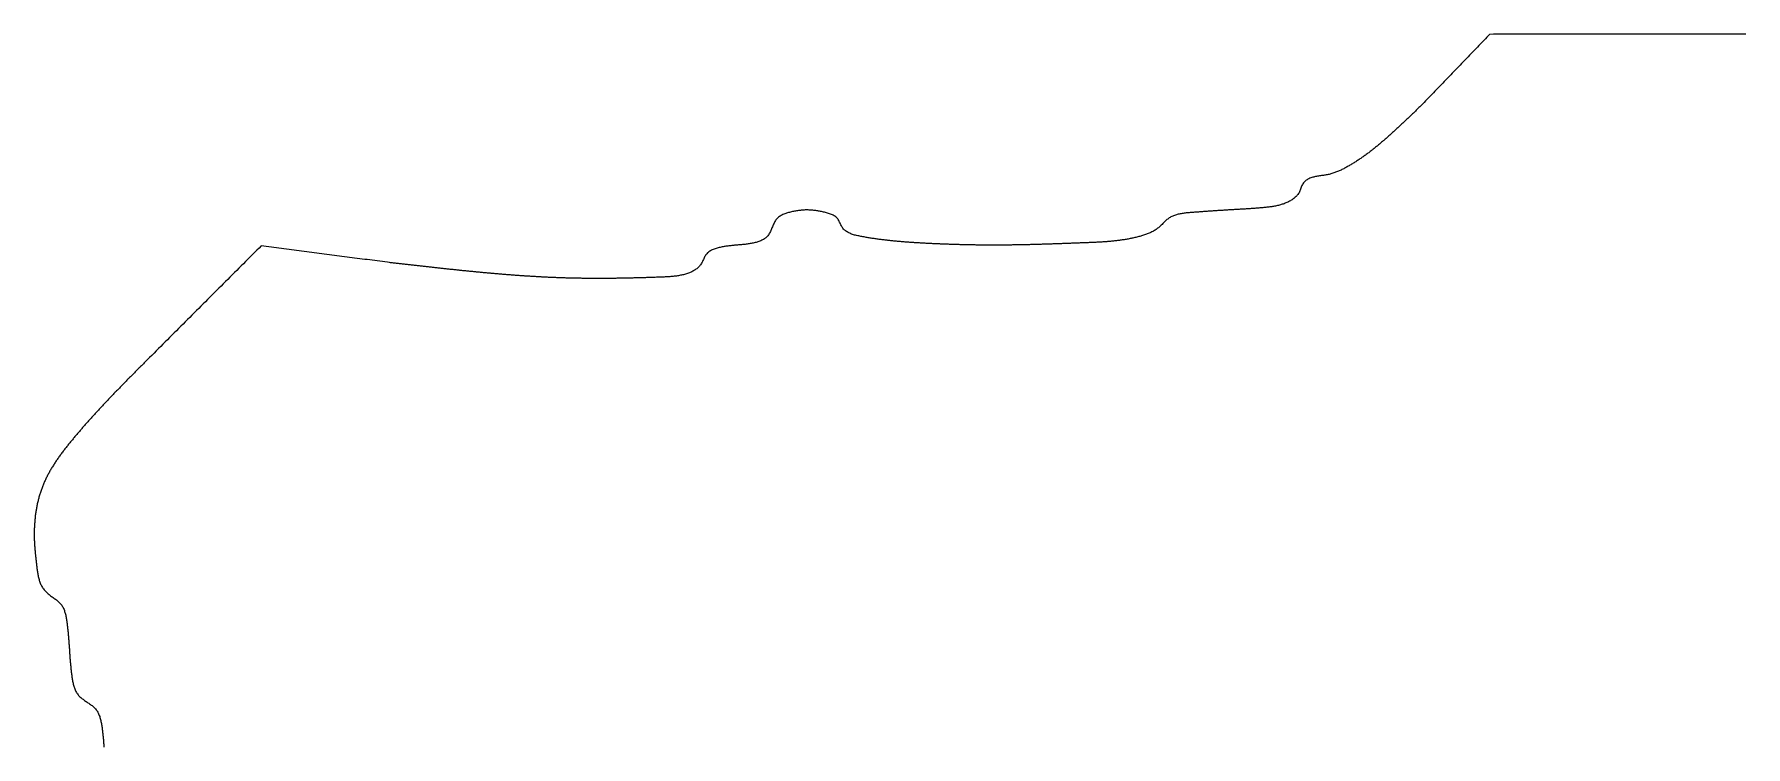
# Model space of a CAD drawing. Extents: x 40 to 225, y 4 to 261.
# Drawn here: x 156.93 to 191.29, y 69.3 to 83.61 of the extents above; entities that cross this region are included whole.
import ezdxf

# ---------------------------------------------------------------- set-up
doc = ezdxf.new("R2010")
doc.units = 0
doc.layers.get('0').update_dxf_attribs({"linetype": 'CONTINUOUS'})

msp = doc.modelspace()

# ---------------------------------------------------------------- linework, layer by layer
at = {"color": 7}
msp.add_polyline3d([(191.294, 83.6083, 0), (191.193, 83.6083, 0), (191.092, 83.6083, 0), (190.99, 83.6083, 0), (190.889, 83.6083, 0), (190.788, 83.6083, 0), (190.686, 83.6083, 0), (190.585, 83.6083, 0), (190.484, 83.6083, 0), (190.382, 83.6083, 0), (190.281, 83.6083, 0), (190.18, 83.6083, 0), (190.079, 83.6083, 0), (189.977, 83.6083, 0), (189.876, 83.6083, 0), (189.775, 83.6083, 0), (189.673, 83.6083, 0), (189.572, 83.6083, 0), (189.471, 83.6083, 0), (189.37, 83.6083, 0), (189.268, 83.6083, 0), (189.167, 83.6083, 0), (189.066, 83.6083, 0), (188.964, 83.6083, 0), (188.863, 83.6083, 0), (188.762, 83.6083, 0), (188.661, 83.6083, 0), (188.559, 83.6083, 0), (188.458, 83.6083, 0), (188.357, 83.6083, 0), (188.255, 83.6083, 0), (188.154, 83.6083, 0), (188.053, 83.6083, 0), (187.952, 83.6083, 0), (187.85, 83.6083, 0), (187.749, 83.6083, 0), (187.648, 83.6083, 0), (187.546, 83.6083, 0), (187.445, 83.6083, 0), (187.344, 83.6083, 0), (187.243, 83.6083, 0), (187.141, 83.6083, 0), (187.04, 83.6083, 0), (186.939, 83.6083, 0), (186.837, 83.6083, 0), (186.736, 83.6083, 0), (186.635, 83.6083, 0), (186.534, 83.6083, 0), (186.432, 83.6083, 0), (186.331, 83.6083, 0), (186.23, 83.6083, 0), (186.145, 83.6021, 0), (186.118, 83.5743, 0), (186.092, 83.5465, 0), (186.065, 83.5187, 0), (186.038, 83.4909, 0), (186.012, 83.4632, 0), (185.985, 83.4354, 0), (185.958, 83.4076, 0), (185.932, 83.3798, 0), (185.905, 83.352, 0), (185.878, 83.3242, 0), (185.851, 83.2964, 0), (185.825, 83.2686, 0), (185.798, 83.2408, 0), (185.771, 83.213, 0), (185.745, 83.1852, 0), (185.718, 83.1575, 0), (185.691, 83.1297, 0), (185.665, 83.1019, 0), (185.638, 83.0741, 0), (185.611, 83.0463, 0), (185.584, 83.0185, 0), (185.558, 82.9907, 0), (185.531, 82.9629, 0), (185.504, 82.9351, 0), (185.478, 82.9073, 0), (185.451, 82.8795, 0), (185.424, 82.8518, 0), (185.398, 82.824, 0), (185.371, 82.7962, 0), (185.344, 82.7684, 0), (185.317, 82.7406, 0), (185.291, 82.7128, 0), (185.264, 82.685, 0), (185.237, 82.6572, 0), (185.211, 82.6294, 0), (185.184, 82.6016, 0), (185.157, 82.5738, 0), (185.131, 82.5461, 0), (185.104, 82.5183, 0), (185.077, 82.4905, 0), (185.05, 82.4627, 0), (185.024, 82.4349, 0), (184.997, 82.4071, 0), (184.97, 82.3793, 0), (184.944, 82.3515, 0), (184.917, 82.3237, 0), (184.89, 82.2959, 0), (184.863, 82.2681, 0), (184.837, 82.2404, 0), (184.81, 82.2126, 0), (184.789, 82.1911, 0), (184.775, 82.1773, 0), (184.761, 82.1635, 0), (184.747, 82.1498, 0), (184.732, 82.136, 0), (184.718, 82.1223, 0), (184.704, 82.1085, 0), (184.69, 82.0948, 0), (184.676, 82.081, 0), (184.662, 82.0673, 0), (184.648, 82.0536, 0), (184.633, 82.0399, 0), (184.619, 82.0261, 0), (184.605, 82.0124, 0), (184.591, 81.9987, 0), (184.577, 81.9851, 0), (184.562, 81.9714, 0), (184.548, 81.9577, 0), (184.534, 81.9441, 0), (184.52, 81.9304, 0), (184.506, 81.9168, 0), (184.491, 81.9032, 0), (184.477, 81.8896, 0), (184.463, 81.876, 0), (184.449, 81.8624, 0), (184.434, 81.8488, 0), (184.42, 81.8353, 0), (184.406, 81.8218, 0), (184.391, 81.8083, 0), (184.377, 81.7948, 0), (184.363, 81.7813, 0), (184.348, 81.7678, 0), (184.334, 81.7544, 0), (184.319, 81.741, 0), (184.305, 81.7276, 0), (184.29, 81.7143, 0), (184.276, 81.7009, 0), (184.261, 81.6876, 0), (184.247, 81.6743, 0), (184.232, 81.661, 0), (184.218, 81.6478, 0), (184.203, 81.6346, 0), (184.189, 81.6214, 0), (184.174, 81.6082, 0), (184.159, 81.5951, 0), (184.145, 81.582, 0), (184.13, 81.5689, 0), (184.115, 81.5558, 0), (184.101, 81.5428, 0), (184.086, 81.5298, 0), (184.071, 81.5169, 0), (184.056, 81.504, 0), (184.041, 81.4911, 0), (184.027, 81.4782, 0), (184.012, 81.4654, 0), (183.997, 81.4526, 0), (183.982, 81.4399, 0), (183.967, 81.4272, 0), (183.952, 81.4145, 0), (183.937, 81.4019, 0), (183.922, 81.3893, 0), (183.907, 81.3767, 0), (183.891, 81.3643, 0), (183.876, 81.3518, 0), (183.861, 81.3394, 0), (183.846, 81.3271, 0), (183.83, 81.3148, 0), (183.815, 81.3025, 0), (183.8, 81.2904, 0), (183.784, 81.2782, 0), (183.769, 81.2661, 0), (183.753, 81.2541, 0), (183.737, 81.2422, 0), (183.722, 81.2303, 0), (183.706, 81.2184, 0), (183.69, 81.2067, 0), (183.674, 81.195, 0), (183.658, 81.1833, 0), (183.643, 81.1718, 0), (183.627, 81.1603, 0), (183.61, 81.1488, 0), (183.594, 81.1375, 0), (183.578, 81.1262, 0), (183.562, 81.115, 0), (183.546, 81.1038, 0), (183.529, 81.0928, 0), (183.513, 81.0818, 0), (183.496, 81.0709, 0), (183.48, 81.0601, 0), (183.463, 81.0493, 0), (183.446, 81.0387, 0), (183.429, 81.0281, 0), (183.412, 81.0177, 0), (183.395, 81.0073, 0), (183.378, 80.997, 0), (183.361, 80.9868, 0), (183.344, 80.9766, 0), (183.327, 80.9666, 0), (183.309, 80.9567, 0), (183.292, 80.9469, 0), (183.275, 80.9373, 0), (183.257, 80.9278, 0), (183.239, 80.9184, 0), (183.221, 80.9092, 0), (183.204, 80.9002, 0), (183.186, 80.8914, 0), (183.168, 80.8828, 0), (183.15, 80.8745, 0), (183.132, 80.8663, 0), (183.113, 80.8584, 0), (183.095, 80.8508, 0), (183.077, 80.8434, 0), (183.058, 80.8364, 0), (183.04, 80.8296, 0), (183.021, 80.8231, 0), (183.003, 80.8169, 0), (182.984, 80.8111, 0), (182.965, 80.8056, 0), (182.946, 80.8005, 0), (182.927, 80.7958, 0), (182.908, 80.7914, 0), (182.889, 80.7874, 0), (182.87, 80.7838, 0), (182.851, 80.7806, 0), (182.832, 80.7777, 0), (182.813, 80.7749, 0), (182.793, 80.7723, 0), (182.774, 80.7698, 0), (182.755, 80.7672, 0), (182.735, 80.7646, 0), (182.716, 80.7617, 0), (182.696, 80.7586, 0), (182.677, 80.7552, 0), (182.657, 80.7513, 0), (182.637, 80.747, 0), (182.618, 80.7421, 0), (182.598, 80.7366, 0), (182.579, 80.7304, 0), (182.559, 80.7234, 0), (182.54, 80.7157, 0), (182.521, 80.7072, 0), (182.503, 80.6979, 0), (182.486, 80.6878, 0), (182.469, 80.6768, 0), (182.453, 80.6649, 0), (182.438, 80.6522, 0), (182.424, 80.6385, 0), (182.412, 80.6238, 0), (182.4, 80.6082, 0), (182.391, 80.5916, 0), (182.382, 80.5743, 0), (182.374, 80.5563, 0), (182.367, 80.5378, 0), (182.36, 80.5191, 0), (182.354, 80.5002, 0), (182.347, 80.4814, 0), (182.339, 80.4629, 0), (182.332, 80.4447, 0), (182.323, 80.4271, 0), (182.313, 80.4102, 0), (182.301, 80.394, 0), (182.289, 80.3784, 0), (182.277, 80.3634, 0), (182.263, 80.3491, 0), (182.248, 80.3354, 0), (182.233, 80.3223, 0), (182.217, 80.3097, 0), (182.201, 80.2978, 0), (182.184, 80.2864, 0), (182.167, 80.2755, 0), (182.15, 80.2652, 0), (182.132, 80.2554, 0), (182.114, 80.2461, 0), (182.096, 80.2374, 0), (182.078, 80.229, 0), (182.06, 80.2212, 0), (182.042, 80.2138, 0), (182.023, 80.2068, 0), (182.005, 80.2002, 0), (181.986, 80.194, 0), (181.967, 80.1882, 0), (181.948, 80.1827, 0), (181.929, 80.1776, 0), (181.91, 80.1728, 0), (181.891, 80.1683, 0), (181.871, 80.1641, 0), (181.852, 80.1601, 0), (181.832, 80.1564, 0), (181.813, 80.153, 0), (181.793, 80.1498, 0), (181.774, 80.1467, 0), (181.754, 80.1439, 0), (181.734, 80.1413, 0), (181.715, 80.1387, 0), (181.695, 80.1364, 0), (181.675, 80.1341, 0), (181.655, 80.132, 0), (181.636, 80.1299, 0), (181.616, 80.1279, 0), (181.596, 80.126, 0), (181.576, 80.1241, 0), (181.557, 80.1223, 0), (181.537, 80.1206, 0), (181.517, 80.1188, 0), (181.497, 80.1172, 0), (181.478, 80.1156, 0), (181.458, 80.114, 0), (181.438, 80.1125, 0), (181.418, 80.111, 0), (181.399, 80.1096, 0), (181.379, 80.1081, 0), (181.359, 80.1068, 0), (181.339, 80.1054, 0), (181.32, 80.1041, 0), (181.3, 80.1028, 0), (181.28, 80.1016, 0), (181.261, 80.1004, 0), (181.241, 80.0992, 0), (181.221, 80.098, 0), (181.202, 80.0968, 0), (181.182, 80.0957, 0), (181.163, 80.0945, 0), (181.143, 80.0934, 0), (181.123, 80.0923, 0), (181.104, 80.0912, 0), (181.084, 80.0901, 0), (181.065, 80.089, 0), (181.045, 80.0879, 0), (181.026, 80.0868, 0), (181.006, 80.0858, 0), (180.987, 80.0847, 0), (180.967, 80.0836, 0), (180.948, 80.0824, 0), (180.928, 80.0813, 0), (180.909, 80.0802, 0), (180.889, 80.0791, 0), (180.87, 80.0779, 0), (180.85, 80.0767, 0), (180.831, 80.0755, 0), (180.812, 80.0743, 0), (180.792, 80.0731, 0), (180.773, 80.0719, 0), (180.754, 80.0707, 0), (180.734, 80.0694, 0), (180.715, 80.0682, 0), (180.695, 80.0669, 0), (180.676, 80.0656, 0), (180.657, 80.0643, 0), (180.637, 80.063, 0), (180.618, 80.0617, 0), (180.598, 80.0604, 0), (180.579, 80.0591, 0), (180.559, 80.0577, 0), (180.54, 80.0564, 0), (180.52, 80.055, 0), (180.501, 80.0536, 0), (180.481, 80.0523, 0), (180.461, 80.0509, 0), (180.442, 80.0495, 0), (180.422, 80.0481, 0), (180.402, 80.0466, 0), (180.382, 80.0452, 0), (180.362, 80.0438, 0), (180.342, 80.0423, 0), (180.322, 80.0409, 0), (180.302, 80.0394, 0), (180.282, 80.0379, 0), (180.262, 80.0365, 0), (180.242, 80.035, 0), (180.222, 80.0335, 0), (180.201, 80.032, 0), (180.181, 80.0305, 0), (180.16, 80.0289, 0), (180.14, 80.0273, 0), (180.119, 80.0256, 0), (180.099, 80.0238, 0), (180.078, 80.0218, 0), (180.058, 80.0197, 0), (180.037, 80.0173, 0), (180.017, 80.0148, 0), (179.997, 80.0119, 0), (179.977, 80.0088, 0), (179.957, 80.0054, 0), (179.937, 80.0017, 0), (179.918, 79.9975, 0), (179.898, 79.993, 0), (179.879, 79.9881, 0), (179.86, 79.9827, 0), (179.841, 79.9769, 0), (179.823, 79.9705, 0), (179.805, 79.9637, 0), (179.787, 79.9562, 0), (179.77, 79.9482, 0), (179.752, 79.9396, 0), (179.736, 79.9304, 0), (179.719, 79.9204, 0), (179.703, 79.9098, 0), (179.688, 79.8985, 0), (179.672, 79.8865, 0), (179.658, 79.874, 0), (179.643, 79.8609, 0), (179.629, 79.8475, 0), (179.615, 79.8337, 0), (179.6, 79.8198, 0), (179.586, 79.8057, 0), (179.572, 79.7917, 0), (179.558, 79.7777, 0), (179.544, 79.7639, 0), (179.529, 79.7503, 0), (179.515, 79.7371, 0), (179.5, 79.7244, 0), (179.484, 79.7121, 0), (179.468, 79.7004, 0), (179.452, 79.6891, 0), (179.436, 79.6783, 0), (179.419, 79.6679, 0), (179.402, 79.658, 0), (179.385, 79.6485, 0), (179.367, 79.6394, 0), (179.35, 79.6307, 0), (179.332, 79.6224, 0), (179.314, 79.6144, 0), (179.295, 79.6067, 0), (179.277, 79.5994, 0), (179.258, 79.5923, 0), (179.239, 79.5856, 0), (179.22, 79.5791, 0), (179.201, 79.5729, 0), (179.182, 79.5669, 0), (179.163, 79.5612, 0), (179.144, 79.5556, 0), (179.124, 79.5502, 0), (179.105, 79.5451, 0), (179.086, 79.54, 0), (179.066, 79.5351, 0), (179.047, 79.5304, 0), (179.027, 79.5258, 0), (179.008, 79.5214, 0), (178.988, 79.5171, 0), (178.969, 79.5129, 0), (178.95, 79.5089, 0), (178.93, 79.505, 0), (178.911, 79.5012, 0), (178.891, 79.4976, 0), (178.872, 79.494, 0), (178.852, 79.4906, 0), (178.833, 79.4874, 0), (178.813, 79.4842, 0), (178.794, 79.4811, 0), (178.774, 79.4782, 0), (178.755, 79.4754, 0), (178.735, 79.4726, 0), (178.716, 79.47, 0), (178.696, 79.4675, 0), (178.676, 79.4651, 0), (178.657, 79.4627, 0), (178.637, 79.4605, 0), (178.618, 79.4583, 0), (178.598, 79.4563, 0), (178.578, 79.4543, 0), (178.559, 79.4524, 0), (178.539, 79.4505, 0), (178.52, 79.4488, 0), (178.5, 79.4471, 0), (178.48, 79.4455, 0), (178.461, 79.4439, 0), (178.441, 79.4425, 0), (178.422, 79.4411, 0), (178.402, 79.4397, 0), (178.382, 79.4384, 0), (178.363, 79.4371, 0), (178.343, 79.436, 0), (178.323, 79.4348, 0), (178.304, 79.4337, 0), (178.284, 79.4326, 0), (178.264, 79.4316, 0), (178.245, 79.4306, 0), (178.225, 79.4297, 0), (178.205, 79.4288, 0), (178.186, 79.4279, 0), (178.166, 79.427, 0), (178.147, 79.4262, 0), (178.127, 79.4254, 0), (178.107, 79.4246, 0), (178.088, 79.4238, 0), (178.068, 79.423, 0), (178.048, 79.4223, 0), (178.029, 79.4215, 0), (178.009, 79.4208, 0), (177.989, 79.4201, 0), (177.97, 79.4193, 0), (177.95, 79.4186, 0), (177.93, 79.4178, 0), (177.911, 79.4171, 0), (177.891, 79.4163, 0), (177.871, 79.4156, 0), (177.852, 79.4149, 0), (177.832, 79.4141, 0), (177.812, 79.4134, 0), (177.793, 79.4127, 0), (177.773, 79.4119, 0), (177.754, 79.4112, 0), (177.734, 79.4105, 0), (177.714, 79.4097, 0), (177.695, 79.409, 0), (177.675, 79.4083, 0), (177.655, 79.4076, 0), (177.636, 79.4068, 0), (177.616, 79.4061, 0), (177.596, 79.4054, 0), (177.577, 79.4047, 0), (177.557, 79.404, 0), (177.538, 79.4033, 0), (177.518, 79.4026, 0), (177.498, 79.4019, 0), (177.479, 79.4012, 0), (177.459, 79.4005, 0), (177.439, 79.3998, 0), (177.42, 79.3992, 0), (177.4, 79.3985, 0), (177.38, 79.3978, 0), (177.361, 79.3972, 0), (177.341, 79.3965, 0), (177.322, 79.3959, 0), (177.302, 79.3952, 0), (177.282, 79.3946, 0), (177.263, 79.394, 0), (177.243, 79.3933, 0), (177.223, 79.3927, 0), (177.204, 79.3921, 0), (177.184, 79.3915, 0), (177.164, 79.3909, 0), (177.145, 79.3903, 0), (177.125, 79.3897, 0), (177.105, 79.3892, 0), (177.086, 79.3886, 0), (177.066, 79.388, 0), (177.046, 79.3875, 0), (177.027, 79.387, 0), (177.007, 79.3864, 0), (176.987, 79.3859, 0), (176.968, 79.3854, 0), (176.948, 79.3849, 0), (176.928, 79.3844, 0), (176.909, 79.3839, 0), (176.889, 79.3834, 0), (176.869, 79.383, 0), (176.849, 79.3825, 0), (176.83, 79.3821, 0), (176.81, 79.3817, 0), (176.79, 79.3812, 0), (176.771, 79.3808, 0), (176.751, 79.3804, 0), (176.731, 79.38, 0), (176.711, 79.3797, 0), (176.692, 79.3793, 0), (176.672, 79.379, 0), (176.652, 79.3786, 0), (176.632, 79.3783, 0), (176.613, 79.378, 0), (176.593, 79.3777, 0), (176.573, 79.3774, 0), (176.553, 79.3771, 0), (176.534, 79.3769, 0), (176.514, 79.3766, 0), (176.494, 79.3764, 0), (176.474, 79.3762, 0), (176.454, 79.376, 0), (176.435, 79.3758, 0), (176.415, 79.3756, 0), (176.395, 79.3754, 0), (176.375, 79.3753, 0), (176.355, 79.3752, 0), (176.336, 79.375, 0), (176.316, 79.3749, 0), (176.296, 79.3749, 0), (176.276, 79.3748, 0), (176.256, 79.3747, 0), (176.236, 79.3747, 0), (176.217, 79.3747, 0), (176.197, 79.3747, 0), (176.177, 79.3747, 0), (176.157, 79.3747, 0), (176.137, 79.3747, 0), (176.117, 79.3748, 0), (176.097, 79.3749, 0), (176.077, 79.3749, 0), (176.058, 79.375, 0), (176.038, 79.3752, 0), (176.018, 79.3753, 0), (175.998, 79.3754, 0), (175.978, 79.3756, 0), (175.958, 79.3758, 0), (175.938, 79.376, 0), (175.918, 79.3762, 0), (175.899, 79.3764, 0), (175.879, 79.3766, 0), (175.859, 79.3769, 0), (175.839, 79.3772, 0), (175.819, 79.3775, 0), (175.799, 79.3778, 0), (175.779, 79.3781, 0), (175.759, 79.3784, 0), (175.74, 79.3787, 0), (175.72, 79.3791, 0), (175.7, 79.3795, 0), (175.68, 79.3799, 0), (175.66, 79.3803, 0), (175.64, 79.3807, 0), (175.621, 79.3811, 0), (175.601, 79.3816, 0), (175.581, 79.382, 0), (175.561, 79.3825, 0), (175.541, 79.383, 0), (175.521, 79.3835, 0), (175.502, 79.3841, 0), (175.482, 79.3846, 0), (175.462, 79.3851, 0), (175.442, 79.3857, 0), (175.423, 79.3863, 0), (175.403, 79.3869, 0), (175.383, 79.3875, 0), (175.363, 79.3881, 0), (175.344, 79.3888, 0), (175.324, 79.3894, 0), (175.304, 79.3901, 0), (175.285, 79.3908, 0), (175.265, 79.3915, 0), (175.245, 79.3922, 0), (175.226, 79.3929, 0), (175.206, 79.3937, 0), (175.186, 79.3944, 0), (175.167, 79.3952, 0), (175.147, 79.396, 0), (175.127, 79.3968, 0), (175.108, 79.3976, 0), (175.088, 79.3985, 0), (175.069, 79.3993, 0), (175.049, 79.4002, 0), (175.03, 79.4011, 0), (175.01, 79.4019, 0), (174.991, 79.4028, 0), (174.971, 79.4038, 0), (174.952, 79.4047, 0), (174.932, 79.4057, 0), (174.913, 79.4066, 0), (174.894, 79.4076, 0), (174.874, 79.4086, 0), (174.855, 79.4096, 0), (174.836, 79.4106, 0), (174.816, 79.4116, 0), (174.797, 79.4127, 0), (174.778, 79.4138, 0), (174.758, 79.4148, 0), (174.739, 79.4159, 0), (174.72, 79.417, 0), (174.701, 79.4181, 0), (174.682, 79.4193, 0), (174.662, 79.4204, 0), (174.643, 79.4216, 0), (174.624, 79.4228, 0), (174.605, 79.424, 0), (174.586, 79.4252, 0), (174.567, 79.4264, 0), (174.548, 79.4277, 0), (174.529, 79.4289, 0), (174.51, 79.4302, 0), (174.491, 79.4315, 0), (174.472, 79.4329, 0), (174.453, 79.4343, 0), (174.434, 79.4357, 0), (174.415, 79.4371, 0), (174.395, 79.4385, 0), (174.376, 79.44, 0), (174.357, 79.4416, 0), (174.338, 79.4431, 0), (174.319, 79.4447, 0), (174.3, 79.4463, 0), (174.281, 79.448, 0), (174.262, 79.4497, 0), (174.243, 79.4514, 0), (174.224, 79.4532, 0), (174.204, 79.455, 0), (174.185, 79.4569, 0), (174.166, 79.4588, 0), (174.147, 79.4607, 0), (174.127, 79.4627, 0), (174.108, 79.4648, 0), (174.089, 79.4668, 0), (174.069, 79.469, 0), (174.05, 79.4712, 0), (174.03, 79.4734, 0), (174.011, 79.4757, 0), (173.991, 79.4781, 0), (173.972, 79.4805, 0), (173.952, 79.4829, 0), (173.932, 79.4855, 0), (173.913, 79.488, 0), (173.893, 79.4907, 0), (173.873, 79.4934, 0), (173.853, 79.4961, 0), (173.833, 79.499, 0), (173.813, 79.5018, 0), (173.793, 79.5048, 0), (173.773, 79.5078, 0), (173.752, 79.5109, 0), (173.732, 79.5141, 0), (173.712, 79.5173, 0), (173.691, 79.5206, 0), (173.671, 79.524, 0), (173.65, 79.5274, 0), (173.629, 79.5309, 0), (173.608, 79.5345, 0), (173.588, 79.5382, 0), (173.567, 79.542, 0), (173.546, 79.5458, 0), (173.524, 79.5498, 0), (173.503, 79.5538, 0), (173.482, 79.5581, 0), (173.461, 79.5626, 0), (173.44, 79.5674, 0), (173.42, 79.5725, 0), (173.399, 79.5779, 0), (173.379, 79.5837, 0), (173.359, 79.5899, 0), (173.34, 79.5966, 0), (173.321, 79.6038, 0), (173.302, 79.6116, 0), (173.284, 79.6199, 0), (173.267, 79.6289, 0), (173.25, 79.6386, 0), (173.234, 79.6489, 0), (173.218, 79.66, 0), (173.204, 79.6719, 0), (173.19, 79.6847, 0), (173.177, 79.6983, 0), (173.165, 79.7128, 0), (173.153, 79.7282, 0), (173.143, 79.7446, 0), (173.134, 79.7618, 0), (173.125, 79.7796, 0), (173.116, 79.7976, 0), (173.108, 79.8159, 0), (173.099, 79.834, 0), (173.09, 79.8519, 0), (173.081, 79.8693, 0), (173.071, 79.886, 0), (173.06, 79.9018, 0), (173.048, 79.9165, 0), (173.034, 79.93, 0), (173.02, 79.9425, 0), (173.004, 79.954, 0), (172.988, 79.9646, 0), (172.971, 79.9743, 0), (172.953, 79.9832, 0), (172.934, 79.9914, 0), (172.916, 79.9989, 0), (172.896, 80.0059, 0), (172.876, 80.0123, 0), (172.856, 80.0182, 0), (172.836, 80.0238, 0), (172.816, 80.029, 0), (172.796, 80.034, 0), (172.776, 80.0388, 0), (172.756, 80.0433, 0), (172.736, 80.0476, 0), (172.717, 80.0516, 0), (172.697, 80.0554, 0), (172.677, 80.059, 0), (172.658, 80.0623, 0), (172.638, 80.0654, 0), (172.619, 80.0682, 0), (172.6, 80.0707, 0), (172.58, 80.0729, 0), (172.561, 80.0749, 0), (172.542, 80.0766, 0), (172.522, 80.078, 0), (172.503, 80.0791, 0), (172.484, 80.0799, 0), (172.464, 80.0804, 0), (172.445, 80.0806, 0), (172.426, 80.0804, 0), (172.407, 80.08, 0), (172.387, 80.0792, 0), (172.368, 80.0782, 0), (172.348, 80.0768, 0), (172.329, 80.0751, 0), (172.31, 80.0732, 0), (172.29, 80.0709, 0), (172.271, 80.0683, 0), (172.251, 80.0655, 0), (172.232, 80.0623, 0), (172.212, 80.0589, 0), (172.192, 80.0552, 0), (172.173, 80.0512, 0), (172.153, 80.0469, 0), (172.133, 80.0424, 0), (172.114, 80.0376, 0), (172.094, 80.0325, 0), (172.074, 80.0271, 0), (172.054, 80.0215, 0), (172.034, 80.0154, 0), (172.015, 80.009, 0), (171.996, 80.0021, 0), (171.977, 79.9947, 0), (171.958, 79.9868, 0), (171.94, 79.9782, 0), (171.922, 79.969, 0), (171.905, 79.9591, 0), (171.889, 79.9485, 0), (171.874, 79.9371, 0), (171.859, 79.9248, 0), (171.845, 79.9116, 0), (171.832, 79.8976, 0), (171.82, 79.8826, 0), (171.809, 79.8668, 0), (171.799, 79.8502, 0), (171.79, 79.8331, 0), (171.781, 79.8154, 0), (171.772, 79.7973, 0), (171.764, 79.7789, 0), (171.756, 79.7602, 0), (171.748, 79.7414, 0), (171.74, 79.7224, 0), (171.733, 79.7036, 0), (171.725, 79.6848, 0), (171.717, 79.6663, 0), (171.708, 79.648, 0), (171.7, 79.6302, 0), (171.69, 79.6128, 0), (171.68, 79.596, 0), (171.67, 79.5799, 0), (171.658, 79.5645, 0), (171.646, 79.5499, 0), (171.632, 79.5363, 0), (171.618, 79.5235, 0), (171.603, 79.5116, 0), (171.587, 79.5005, 0), (171.57, 79.4901, 0), (171.553, 79.4805, 0), (171.535, 79.4716, 0), (171.517, 79.4633, 0), (171.498, 79.4557, 0), (171.479, 79.4486, 0), (171.459, 79.442, 0), (171.44, 79.436, 0), (171.42, 79.4304, 0), (171.4, 79.4252, 0), (171.38, 79.4204, 0), (171.36, 79.416, 0), (171.341, 79.4119, 0), (171.321, 79.4081, 0), (171.301, 79.4045, 0), (171.282, 79.4013, 0), (171.262, 79.3983, 0), (171.243, 79.3955, 0), (171.223, 79.393, 0), (171.204, 79.3906, 0), (171.184, 79.3884, 0), (171.165, 79.3864, 0), (171.145, 79.3844, 0), (171.126, 79.3826, 0), (171.106, 79.3809, 0), (171.087, 79.3792, 0), (171.068, 79.3776, 0), (171.048, 79.3759, 0), (171.029, 79.3743, 0), (171.01, 79.3727, 0), (170.99, 79.3711, 0), (170.971, 79.3694, 0), (170.952, 79.3676, 0), (170.933, 79.3657, 0), (170.913, 79.3637, 0), (170.894, 79.3616, 0), (170.874, 79.3594, 0), (170.855, 79.357, 0), (170.835, 79.3545, 0), (170.816, 79.3517, 0), (170.796, 79.3488, 0), (170.777, 79.3456, 0), (170.757, 79.3422, 0), (170.737, 79.3385, 0), (170.718, 79.3345, 0), (170.698, 79.3303, 0), (170.678, 79.3257, 0), (170.658, 79.3208, 0), (170.638, 79.3155, 0), (170.618, 79.3098, 0), (170.598, 79.3036, 0), (170.579, 79.2968, 0), (170.56, 79.2894, 0), (170.541, 79.2814, 0), (170.523, 79.2727, 0), (170.505, 79.2632, 0), (170.489, 79.253, 0), (170.473, 79.2418, 0), (170.458, 79.2298, 0), (170.444, 79.2168, 0), (170.431, 79.2027, 0), (170.419, 79.1877, 0), (170.408, 79.1716, 0), (170.398, 79.1549, 0), (170.388, 79.1375, 0), (170.379, 79.1197, 0), (170.371, 79.1016, 0), (170.362, 79.0834, 0), (170.354, 79.0653, 0), (170.345, 79.0475, 0), (170.336, 79.0301, 0), (170.326, 79.0133, 0), (170.316, 78.9971, 0), (170.305, 78.9816, 0), (170.294, 78.9668, 0), (170.282, 78.9525, 0), (170.269, 78.9389, 0), (170.256, 78.9259, 0), (170.243, 78.9134, 0), (170.229, 78.9015, 0), (170.214, 78.8902, 0), (170.199, 78.8794, 0), (170.183, 78.8691, 0), (170.167, 78.8594, 0), (170.151, 78.8501, 0), (170.134, 78.8413, 0), (170.117, 78.833, 0), (170.099, 78.8251, 0), (170.081, 78.8177, 0), (170.063, 78.8107, 0), (170.044, 78.8041, 0), (170.025, 78.7979, 0), (170.006, 78.7921, 0), (169.986, 78.7867, 0), (169.966, 78.7816, 0), (169.946, 78.7769, 0), (169.926, 78.7725, 0), (169.905, 78.7684, 0), (169.884, 78.7646, 0), (169.863, 78.761, 0), (169.841, 78.7578, 0), (169.82, 78.7548, 0), (169.798, 78.752, 0), (169.776, 78.7495, 0), (169.754, 78.7472, 0), (169.732, 78.7451, 0), (169.71, 78.7432, 0), (169.688, 78.7414, 0), (169.665, 78.7398, 0), (169.643, 78.7384, 0), (169.621, 78.737, 0), (169.598, 78.7358, 0), (169.576, 78.7347, 0), (169.553, 78.7337, 0), (169.53, 78.7327, 0), (169.508, 78.7318, 0), (169.486, 78.731, 0), (169.463, 78.7302, 0), (169.441, 78.7293, 0), (169.419, 78.7286, 0), (169.396, 78.7278, 0), (169.374, 78.727, 0), (169.352, 78.7263, 0), (169.33, 78.7255, 0), (169.309, 78.7248, 0), (169.287, 78.7241, 0), (169.265, 78.7234, 0), (169.243, 78.7227, 0), (169.222, 78.722, 0), (169.2, 78.7213, 0), (169.179, 78.7207, 0), (169.157, 78.7201, 0), (169.136, 78.7194, 0), (169.115, 78.7188, 0), (169.094, 78.7182, 0), (169.072, 78.7176, 0), (169.051, 78.7171, 0), (169.03, 78.7165, 0), (169.009, 78.716, 0), (168.989, 78.7154, 0), (168.968, 78.7149, 0), (168.947, 78.7144, 0), (168.926, 78.7139, 0), (168.906, 78.7135, 0), (168.885, 78.713, 0), (168.864, 78.7125, 0), (168.844, 78.7121, 0), (168.823, 78.7117, 0), (168.803, 78.7113, 0), (168.783, 78.7109, 0), (168.762, 78.7105, 0), (168.742, 78.7102, 0), (168.722, 78.7098, 0), (168.702, 78.7095, 0), (168.682, 78.7091, 0), (168.662, 78.7088, 0), (168.642, 78.7085, 0), (168.622, 78.7083, 0), (168.602, 78.708, 0), (168.582, 78.7077, 0), (168.562, 78.7075, 0), (168.542, 78.7073, 0), (168.523, 78.7071, 0), (168.503, 78.7069, 0), (168.483, 78.7067, 0), (168.464, 78.7065, 0), (168.444, 78.7064, 0), (168.425, 78.7063, 0), (168.405, 78.7061, 0), (168.386, 78.706, 0), (168.366, 78.7059, 0), (168.347, 78.7059, 0), (168.327, 78.7058, 0), (168.308, 78.7057, 0), (168.289, 78.7057, 0), (168.27, 78.7057, 0), (168.25, 78.7057, 0), (168.231, 78.7057, 0), (168.212, 78.7057, 0), (168.193, 78.7058, 0), (168.174, 78.7058, 0), (168.155, 78.7059, 0), (168.136, 78.706, 0), (168.117, 78.7061, 0), (168.097, 78.7062, 0), (168.078, 78.7064, 0), (168.06, 78.7065, 0), (168.041, 78.7067, 0), (168.022, 78.7069, 0), (168.003, 78.7071, 0), (167.984, 78.7073, 0), (167.965, 78.7075, 0), (167.946, 78.7077, 0), (167.927, 78.708, 0), (167.908, 78.7083, 0), (167.89, 78.7086, 0), (167.871, 78.7089, 0), (167.852, 78.7092, 0), (167.833, 78.7095, 0), (167.815, 78.7099, 0), (167.796, 78.7103, 0), (167.777, 78.7106, 0), (167.758, 78.711, 0), (167.74, 78.7115, 0), (167.721, 78.7119, 0), (167.702, 78.7123, 0), (167.684, 78.7128, 0), (167.665, 78.7133, 0), (167.646, 78.7138, 0), (167.628, 78.7143, 0), (167.609, 78.7148, 0), (167.59, 78.7154, 0), (167.572, 78.716, 0), (167.553, 78.7165, 0), (167.534, 78.7171, 0), (167.516, 78.7178, 0), (167.497, 78.7184, 0), (167.478, 78.719, 0), (167.46, 78.7197, 0), (167.441, 78.7204, 0), (167.422, 78.7211, 0), (167.403, 78.7218, 0), (167.385, 78.7225, 0), (167.366, 78.7233, 0), (167.347, 78.724, 0), (167.329, 78.7248, 0), (167.31, 78.7256, 0), (167.291, 78.7264, 0), (167.272, 78.7273, 0), (167.254, 78.7281, 0), (167.235, 78.729, 0), (167.216, 78.7299, 0), (167.197, 78.7308, 0), (167.179, 78.7317, 0), (167.16, 78.7326, 0), (167.141, 78.7336, 0), (167.122, 78.7346, 0), (167.103, 78.7355, 0), (167.084, 78.7365, 0), (167.065, 78.7376, 0), (167.047, 78.7386, 0), (167.028, 78.7397, 0), (167.009, 78.7407, 0), (166.99, 78.7418, 0), (166.971, 78.7429, 0), (166.952, 78.744, 0), (166.933, 78.7452, 0), (166.914, 78.7463, 0), (166.895, 78.7475, 0), (166.876, 78.7487, 0), (166.857, 78.7499, 0), (166.838, 78.7511, 0), (166.818, 78.7523, 0), (166.799, 78.7536, 0), (166.78, 78.7548, 0), (166.761, 78.7561, 0), (166.742, 78.7574, 0), (166.723, 78.7587, 0), (166.704, 78.76, 0), (166.685, 78.7613, 0), (166.665, 78.7627, 0), (166.646, 78.7641, 0), (166.627, 78.7654, 0), (166.608, 78.7668, 0), (166.589, 78.7682, 0), (166.569, 78.7696, 0), (166.55, 78.7711, 0), (166.531, 78.7725, 0), (166.512, 78.774, 0), (166.492, 78.7755, 0), (166.473, 78.7769, 0), (166.454, 78.7784, 0), (166.434, 78.7799, 0), (166.415, 78.7815, 0), (166.396, 78.783, 0), (166.376, 78.7846, 0), (166.357, 78.7861, 0), (166.338, 78.7877, 0), (166.318, 78.7893, 0), (166.299, 78.7909, 0), (166.279, 78.7925, 0), (166.26, 78.7941, 0), (166.24, 78.7958, 0), (166.221, 78.7974, 0), (166.202, 78.7991, 0), (166.182, 78.8008, 0), (166.163, 78.8024, 0), (166.143, 78.8041, 0), (166.124, 78.8058, 0), (166.104, 78.8076, 0), (166.085, 78.8093, 0), (166.065, 78.811, 0), (166.046, 78.8128, 0), (166.026, 78.8145, 0), (166.006, 78.8163, 0), (165.987, 78.8181, 0), (165.967, 78.8199, 0), (165.948, 78.8217, 0), (165.928, 78.8235, 0), (165.909, 78.8253, 0), (165.889, 78.8272, 0), (165.869, 78.829, 0), (165.85, 78.8309, 0), (165.83, 78.8328, 0), (165.81, 78.8346, 0), (165.791, 78.8365, 0), (165.771, 78.8384, 0), (165.752, 78.8403, 0), (165.732, 78.8422, 0), (165.712, 78.8441, 0), (165.692, 78.8461, 0), (165.673, 78.848, 0), (165.653, 78.85, 0), (165.633, 78.8519, 0), (165.614, 78.8539, 0), (165.594, 78.8559, 0), (165.574, 78.8578, 0), (165.554, 78.8598, 0), (165.535, 78.8618, 0), (165.515, 78.8638, 0), (165.495, 78.8659, 0), (165.475, 78.8679, 0), (165.456, 78.8699, 0), (165.436, 78.872, 0), (165.416, 78.874, 0), (165.396, 78.8761, 0), (165.377, 78.8781, 0), (165.357, 78.8802, 0), (165.337, 78.8823, 0), (165.317, 78.8843, 0), (165.297, 78.8864, 0), (165.277, 78.8885, 0), (165.258, 78.8906, 0), (165.238, 78.8927, 0), (165.218, 78.8948, 0), (165.198, 78.897, 0), (165.178, 78.8991, 0), (165.158, 78.9012, 0), (165.138, 78.9034, 0), (165.119, 78.9055, 0), (165.099, 78.9077, 0), (165.079, 78.9098, 0), (165.059, 78.912, 0), (165.039, 78.9142, 0), (165.019, 78.9163, 0), (164.999, 78.9185, 0), (164.979, 78.9207, 0), (164.959, 78.9229, 0), (164.94, 78.9251, 0), (164.92, 78.9273, 0), (164.9, 78.9295, 0), (164.88, 78.9317, 0), (164.86, 78.9339, 0), (164.84, 78.9361, 0), (164.82, 78.9383, 0), (164.8, 78.9406, 0), (164.78, 78.9428, 0), (164.76, 78.945, 0), (164.74, 78.9473, 0), (164.72, 78.9495, 0), (164.7, 78.9517, 0), (164.68, 78.954, 0), (164.66, 78.9562, 0), (164.64, 78.9585, 0), (164.62, 78.9607, 0), (164.6, 78.963, 0), (164.58, 78.9653, 0), (164.56, 78.9675, 0), (164.54, 78.9698, 0), (164.52, 78.9721, 0), (164.501, 78.9743, 0), (164.481, 78.9766, 0), (164.461, 78.9789, 0), (164.441, 78.9812, 0), (164.421, 78.9835, 0), (164.401, 78.9858, 0), (164.381, 78.988, 0), (164.361, 78.9903, 0), (164.341, 78.9926, 0), (164.321, 78.9949, 0), (164.301, 78.9972, 0), (164.281, 78.9995, 0), (164.261, 79.0018, 0), (164.241, 79.0041, 0), (164.221, 79.0064, 0), (164.201, 79.0087, 0), (164.181, 79.011, 0), (164.161, 79.0133, 0), (164.141, 79.0156, 0), (164.121, 79.0179, 0), (164.101, 79.0202, 0), (164.08, 79.0225, 0), (164.06, 79.0248, 0), (164.018, 79.0303, 0), (163.967, 79.0368, 0), (163.917, 79.0434, 0), (163.866, 79.05, 0), (163.815, 79.0566, 0), (163.765, 79.0631, 0), (163.714, 79.0697, 0), (163.663, 79.0763, 0), (163.613, 79.0829, 0), (163.562, 79.0895, 0), (163.511, 79.096, 0), (163.461, 79.1026, 0), (163.41, 79.1092, 0), (163.359, 79.1158, 0), (163.309, 79.1224, 0), (163.258, 79.1289, 0), (163.207, 79.1355, 0), (163.157, 79.1421, 0), (163.106, 79.1487, 0), (163.055, 79.1552, 0), (163.005, 79.1618, 0), (162.954, 79.1684, 0), (162.903, 79.175, 0), (162.853, 79.1816, 0), (162.802, 79.1881, 0), (162.751, 79.1947, 0), (162.701, 79.2013, 0), (162.65, 79.2079, 0), (162.6, 79.2144, 0), (162.549, 79.221, 0), (162.498, 79.2276, 0), (162.448, 79.2342, 0), (162.397, 79.2408, 0), (162.346, 79.2473, 0), (162.296, 79.2539, 0), (162.245, 79.2605, 0), (162.194, 79.2671, 0), (162.144, 79.2737, 0), (162.093, 79.2802, 0), (162.042, 79.2868, 0), (161.992, 79.2934, 0), (161.941, 79.3, 0), (161.89, 79.3065, 0), (161.84, 79.3131, 0), (161.789, 79.3197, 0), (161.738, 79.3263, 0), (161.688, 79.3329, 0), (161.637, 79.3394, 0), (161.586, 79.346, 0), (161.536, 79.3526, 0), (161.485, 79.3592, 0), (161.44, 79.3162, 0), (161.395, 79.2713, 0), (161.35, 79.2265, 0), (161.305, 79.1816, 0), (161.261, 79.1367, 0), (161.216, 79.0918, 0), (161.171, 79.047, 0), (161.126, 79.0021, 0), (161.081, 78.9572, 0), (161.036, 78.9123, 0), (160.991, 78.8675, 0), (160.946, 78.8226, 0), (160.902, 78.7777, 0), (160.857, 78.7328, 0), (160.812, 78.6879, 0), (160.767, 78.6431, 0), (160.722, 78.5982, 0), (160.677, 78.5533, 0), (160.632, 78.5084, 0), (160.587, 78.4636, 0), (160.542, 78.4187, 0), (160.498, 78.3738, 0), (160.453, 78.3289, 0), (160.408, 78.2841, 0), (160.363, 78.2392, 0), (160.318, 78.1943, 0), (160.273, 78.1494, 0), (160.228, 78.1046, 0), (160.183, 78.0597, 0), (160.139, 78.0148, 0), (160.094, 77.9699, 0), (160.049, 77.925, 0), (160.004, 77.8802, 0), (159.959, 77.8353, 0), (159.914, 77.7904, 0), (159.869, 77.7455, 0), (159.824, 77.7007, 0), (159.78, 77.6558, 0), (159.735, 77.6109, 0), (159.69, 77.566, 0), (159.645, 77.5212, 0), (159.6, 77.4763, 0), (159.555, 77.4314, 0), (159.51, 77.3865, 0), (159.465, 77.3416, 0), (159.421, 77.2968, 0), (159.376, 77.2519, 0), (159.331, 77.207, 0), (159.286, 77.1621, 0), (159.241, 77.1173, 0), (159.202, 77.0782, 0), (159.188, 77.0643, 0), (159.174, 77.0504, 0), (159.16, 77.0365, 0), (159.147, 77.0226, 0), (159.133, 77.0088, 0), (159.119, 76.9949, 0), (159.105, 76.981, 0), (159.091, 76.9671, 0), (159.077, 76.9532, 0), (159.063, 76.9393, 0), (159.05, 76.9254, 0), (159.036, 76.9115, 0), (159.022, 76.8976, 0), (159.008, 76.8837, 0), (158.994, 76.8698, 0), (158.98, 76.8559, 0), (158.967, 76.842, 0), (158.953, 76.8281, 0), (158.939, 76.8142, 0), (158.925, 76.8003, 0), (158.911, 76.7863, 0), (158.898, 76.7724, 0), (158.884, 76.7585, 0), (158.87, 76.7445, 0), (158.856, 76.7306, 0), (158.842, 76.7166, 0), (158.829, 76.7026, 0), (158.815, 76.6887, 0), (158.801, 76.6747, 0), (158.787, 76.6607, 0), (158.773, 76.6467, 0), (158.76, 76.6327, 0), (158.746, 76.6187, 0), (158.732, 76.6047, 0), (158.718, 76.5907, 0), (158.705, 76.5767, 0), (158.691, 76.5626, 0), (158.677, 76.5486, 0), (158.664, 76.5345, 0), (158.65, 76.5205, 0), (158.636, 76.5064, 0), (158.622, 76.4923, 0), (158.609, 76.4782, 0), (158.595, 76.4641, 0), (158.581, 76.45, 0), (158.568, 76.4359, 0), (158.554, 76.4218, 0), (158.54, 76.4076, 0), (158.527, 76.3935, 0), (158.513, 76.3793, 0), (158.499, 76.3651, 0), (158.486, 76.3509, 0), (158.472, 76.3367, 0), (158.459, 76.3225, 0), (158.445, 76.3083, 0), (158.431, 76.2941, 0), (158.418, 76.2798, 0), (158.404, 76.2656, 0), (158.391, 76.2513, 0), (158.377, 76.237, 0), (158.364, 76.2227, 0), (158.35, 76.2084, 0), (158.337, 76.194, 0), (158.323, 76.1797, 0), (158.31, 76.1653, 0), (158.296, 76.1509, 0), (158.283, 76.1365, 0), (158.269, 76.1221, 0), (158.256, 76.1077, 0), (158.242, 76.0933, 0), (158.229, 76.0788, 0), (158.216, 76.0643, 0), (158.202, 76.0498, 0), (158.189, 76.0353, 0), (158.176, 76.0208, 0), (158.162, 76.0063, 0), (158.149, 75.9917, 0), (158.135, 75.9771, 0), (158.122, 75.9625, 0), (158.109, 75.9479, 0), (158.096, 75.9333, 0), (158.082, 75.9186, 0), (158.069, 75.904, 0), (158.056, 75.8893, 0), (158.043, 75.8746, 0), (158.029, 75.8598, 0), (158.016, 75.8451, 0), (158.003, 75.8303, 0), (157.99, 75.8155, 0), (157.977, 75.8007, 0), (157.964, 75.7859, 0), (157.95, 75.771, 0), (157.937, 75.7561, 0), (157.924, 75.7413, 0), (157.911, 75.7263, 0), (157.898, 75.7114, 0), (157.885, 75.6964, 0), (157.872, 75.6815, 0), (157.859, 75.6664, 0), (157.846, 75.6514, 0), (157.833, 75.6364, 0), (157.82, 75.6213, 0), (157.807, 75.6062, 0), (157.794, 75.5911, 0), (157.781, 75.5759, 0), (157.769, 75.5607, 0), (157.756, 75.5455, 0), (157.743, 75.5303, 0), (157.73, 75.5151, 0), (157.717, 75.4998, 0), (157.705, 75.4845, 0), (157.692, 75.4692, 0), (157.679, 75.4538, 0), (157.666, 75.4384, 0), (157.654, 75.423, 0), (157.641, 75.4076, 0), (157.629, 75.3921, 0), (157.616, 75.3766, 0), (157.604, 75.361, 0), (157.591, 75.3454, 0), (157.579, 75.3298, 0), (157.566, 75.3142, 0), (157.554, 75.2985, 0), (157.542, 75.2827, 0), (157.53, 75.267, 0), (157.518, 75.2512, 0), (157.506, 75.2353, 0), (157.494, 75.2194, 0), (157.482, 75.2035, 0), (157.47, 75.1875, 0), (157.458, 75.1715, 0), (157.446, 75.1554, 0), (157.435, 75.1393, 0), (157.423, 75.1232, 0), (157.412, 75.107, 0), (157.401, 75.0907, 0), (157.389, 75.0744, 0), (157.378, 75.0581, 0), (157.367, 75.0417, 0), (157.356, 75.0252, 0), (157.345, 75.0087, 0), (157.334, 74.9921, 0), (157.324, 74.9755, 0), (157.313, 74.9589, 0), (157.303, 74.9421, 0), (157.292, 74.9254, 0), (157.282, 74.9085, 0), (157.272, 74.8916, 0), (157.262, 74.8747, 0), (157.252, 74.8577, 0), (157.242, 74.8406, 0), (157.232, 74.8235, 0), (157.223, 74.8063, 0), (157.214, 74.789, 0), (157.204, 74.7717, 0), (157.195, 74.7543, 0), (157.186, 74.7368, 0), (157.177, 74.7193, 0), (157.168, 74.7017, 0), (157.16, 74.6841, 0), (157.151, 74.6663, 0), (157.143, 74.6485, 0), (157.135, 74.6307, 0), (157.127, 74.6127, 0), (157.119, 74.5947, 0), (157.112, 74.5766, 0), (157.104, 74.5585, 0), (157.097, 74.5402, 0), (157.09, 74.5219, 0), (157.083, 74.5035, 0), (157.076, 74.4851, 0), (157.069, 74.4666, 0), (157.062, 74.4479, 0), (157.056, 74.4293, 0), (157.05, 74.4105, 0), (157.044, 74.3917, 0), (157.038, 74.3728, 0), (157.032, 74.3539, 0), (157.027, 74.3349, 0), (157.021, 74.3159, 0), (157.016, 74.2968, 0), (157.011, 74.2776, 0), (157.006, 74.2584, 0), (157.002, 74.2391, 0), (156.997, 74.2198, 0), (156.993, 74.2005, 0), (156.988, 74.1811, 0), (156.984, 74.1617, 0), (156.98, 74.1422, 0), (156.976, 74.1227, 0), (156.973, 74.1032, 0), (156.969, 74.0836, 0), (156.966, 74.064, 0), (156.962, 74.0444, 0), (156.959, 74.0247, 0), (156.956, 74.0051, 0), (156.954, 73.9854, 0), (156.951, 73.9657, 0), (156.948, 73.9459, 0), (156.946, 73.9262, 0), (156.944, 73.9064, 0), (156.942, 73.8867, 0), (156.94, 73.8669, 0), (156.938, 73.8471, 0), (156.936, 73.8274, 0), (156.935, 73.8076, 0), (156.933, 73.7878, 0), (156.932, 73.768, 0), (156.931, 73.7483, 0), (156.93, 73.7285, 0), (156.929, 73.7087, 0), (156.928, 73.689, 0), (156.927, 73.6693, 0), (156.927, 73.6496, 0), (156.926, 73.6299, 0), (156.926, 73.6102, 0), (156.926, 73.5905, 0), (156.926, 73.5709, 0), (156.926, 73.5513, 0), (156.926, 73.5317, 0), (156.927, 73.5122, 0), (156.927, 73.4927, 0), (156.928, 73.4732, 0), (156.928, 73.4537, 0), (156.929, 73.4342, 0), (156.93, 73.4147, 0), (156.931, 73.3952, 0), (156.932, 73.3758, 0), (156.933, 73.3563, 0), (156.934, 73.3368, 0), (156.936, 73.3174, 0), (156.937, 73.2979, 0), (156.938, 73.2784, 0), (156.94, 73.2589, 0), (156.942, 73.2394, 0), (156.943, 73.2198, 0), (156.945, 73.2003, 0), (156.947, 73.1807, 0), (156.949, 73.1611, 0), (156.951, 73.1414, 0), (156.953, 73.1218, 0), (156.955, 73.1021, 0), (156.957, 73.0823, 0), (156.959, 73.0625, 0), (156.962, 73.0427, 0), (156.964, 73.0228, 0), (156.966, 73.0029, 0), (156.969, 72.9829, 0), (156.971, 72.9629, 0), (156.973, 72.9428, 0), (156.976, 72.9226, 0), (156.978, 72.9024, 0), (156.981, 72.8822, 0), (156.983, 72.8619, 0), (156.986, 72.8417, 0), (156.989, 72.8215, 0), (156.992, 72.8014, 0), (156.996, 72.7813, 0), (156.999, 72.7614, 0), (157.003, 72.7415, 0), (157.007, 72.7218, 0), (157.012, 72.7023, 0), (157.017, 72.6829, 0), (157.022, 72.6638, 0), (157.028, 72.6449, 0), (157.034, 72.6262, 0), (157.04, 72.6077, 0), (157.047, 72.5896, 0), (157.055, 72.5718, 0), (157.063, 72.5543, 0), (157.072, 72.5371, 0), (157.081, 72.5204, 0), (157.091, 72.504, 0), (157.102, 72.488, 0), (157.113, 72.4724, 0), (157.126, 72.4573, 0), (157.138, 72.4425, 0), (157.151, 72.4282, 0), (157.165, 72.4141, 0), (157.179, 72.4004, 0), (157.194, 72.3871, 0), (157.209, 72.374, 0), (157.225, 72.3611, 0), (157.24, 72.3486, 0), (157.256, 72.3362, 0), (157.272, 72.3241, 0), (157.289, 72.3122, 0), (157.305, 72.3004, 0), (157.321, 72.2887, 0), (157.338, 72.277, 0), (157.354, 72.2653, 0), (157.37, 72.2534, 0), (157.386, 72.2413, 0), (157.401, 72.2289, 0), (157.416, 72.2161, 0), (157.43, 72.2029, 0), (157.443, 72.1892, 0), (157.456, 72.175, 0), (157.468, 72.1601, 0), (157.479, 72.1446, 0), (157.489, 72.1285, 0), (157.499, 72.1119, 0), (157.508, 72.0948, 0), (157.516, 72.0773, 0), (157.524, 72.0593, 0), (157.531, 72.0409, 0), (157.537, 72.0221, 0), (157.543, 72.003, 0), (157.548, 71.9836, 0), (157.553, 71.964, 0), (157.558, 71.9442, 0), (157.562, 71.9241, 0), (157.566, 71.904, 0), (157.57, 71.8837, 0), (157.573, 71.8633, 0), (157.576, 71.8429, 0), (157.579, 71.8225, 0), (157.582, 71.8021, 0), (157.585, 71.7818, 0), (157.587, 71.7615, 0), (157.59, 71.7414, 0), (157.592, 71.7213, 0), (157.595, 71.7013, 0), (157.597, 71.6813, 0), (157.599, 71.6614, 0), (157.601, 71.6416, 0), (157.603, 71.6218, 0), (157.605, 71.6021, 0), (157.607, 71.5824, 0), (157.609, 71.5628, 0), (157.61, 71.5432, 0), (157.612, 71.5236, 0), (157.614, 71.5041, 0), (157.615, 71.4847, 0), (157.617, 71.4652, 0), (157.618, 71.4458, 0), (157.62, 71.4265, 0), (157.621, 71.4071, 0), (157.623, 71.3878, 0), (157.624, 71.3685, 0), (157.625, 71.3492, 0), (157.627, 71.3299, 0), (157.628, 71.3106, 0), (157.629, 71.2913, 0), (157.631, 71.272, 0), (157.632, 71.2528, 0), (157.633, 71.2335, 0), (157.635, 71.2142, 0), (157.636, 71.1949, 0), (157.637, 71.1756, 0), (157.639, 71.1563, 0), (157.64, 71.137, 0), (157.641, 71.1176, 0), (157.643, 71.0983, 0), (157.644, 71.0789, 0), (157.646, 71.0594, 0), (157.647, 71.04, 0), (157.649, 71.0205, 0), (157.65, 71.001, 0), (157.652, 70.9814, 0), (157.654, 70.9619, 0), (157.656, 70.9422, 0), (157.658, 70.9226, 0), (157.659, 70.9028, 0), (157.661, 70.8831, 0), (157.664, 70.8633, 0), (157.666, 70.8434, 0), (157.668, 70.8235, 0), (157.67, 70.8035, 0), (157.673, 70.7834, 0), (157.675, 70.7633, 0), (157.678, 70.7431, 0), (157.68, 70.7229, 0), (157.683, 70.7026, 0), (157.686, 70.6822, 0), (157.689, 70.6619, 0), (157.693, 70.6416, 0), (157.697, 70.6214, 0), (157.7, 70.6013, 0), (157.705, 70.5813, 0), (157.709, 70.5615, 0), (157.714, 70.5419, 0), (157.72, 70.5225, 0), (157.726, 70.5034, 0), (157.732, 70.4846, 0), (157.739, 70.4662, 0), (157.747, 70.4481, 0), (157.755, 70.4304, 0), (157.763, 70.4132, 0), (157.773, 70.3964, 0), (157.783, 70.3801, 0), (157.794, 70.3644, 0), (157.805, 70.3492, 0), (157.818, 70.3347, 0), (157.831, 70.3207, 0), (157.845, 70.3072, 0), (157.859, 70.2941, 0), (157.874, 70.2815, 0), (157.89, 70.2692, 0), (157.906, 70.2572, 0), (157.922, 70.2454, 0), (157.938, 70.2339, 0), (157.955, 70.2225, 0), (157.972, 70.2112, 0), (157.989, 70.1999, 0), (158.005, 70.1886, 0), (158.022, 70.1772, 0), (158.039, 70.1658, 0), (158.055, 70.1541, 0), (158.071, 70.1422, 0), (158.087, 70.1301, 0), (158.102, 70.1176, 0), (158.117, 70.1048, 0), (158.131, 70.0915, 0), (158.144, 70.0778, 0), (158.157, 70.0635, 0), (158.169, 70.0486, 0), (158.18, 70.0331, 0), (158.191, 70.0171, 0), (158.201, 70.0006, 0), (158.21, 69.9836, 0), (158.218, 69.9661, 0), (158.226, 69.9482, 0), (158.233, 69.9299, 0), (158.24, 69.9113, 0), (158.246, 69.8924, 0), (158.252, 69.8731, 0), (158.257, 69.8536, 0), (158.262, 69.8339, 0), (158.266, 69.814, 0), (158.27, 69.794, 0), (158.274, 69.7738, 0), (158.277, 69.7535, 0), (158.281, 69.7332, 0), (158.284, 69.7129, 0), (158.287, 69.6925, 0), (158.289, 69.6723, 0), (158.292, 69.652, 0), (158.295, 69.6319, 0), (158.297, 69.6118, 0), (158.299, 69.5918, 0), (158.302, 69.5718, 0), (158.304, 69.5519, 0), (158.306, 69.5321, 0), (158.308, 69.5123, 0), (158.31, 69.4925, 0), (158.312, 69.4728, 0), (158.314, 69.4532, 0), (158.315, 69.4336, 0), (158.317, 69.414, 0), (158.319, 69.3945, 0), (158.32, 69.375, 0), (158.322, 69.3555, 0), (158.323, 69.3361, 0), (158.325, 69.3167, 0), (158.326, 69.2973, 0)], dxfattribs=at)

doc.saveas('drawing.dxf')
